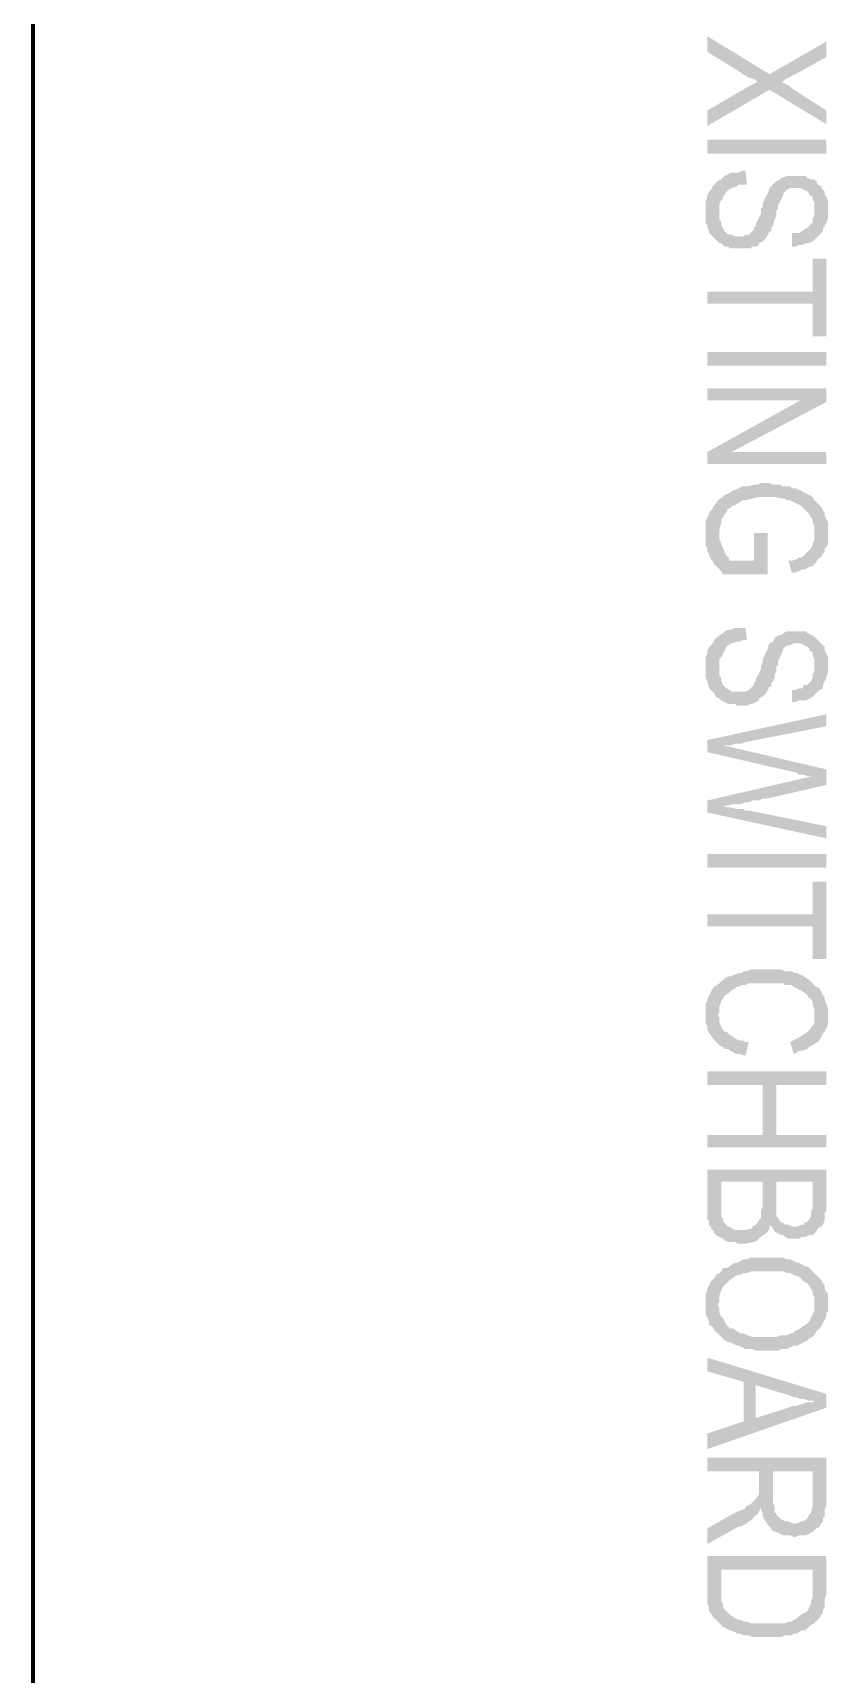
# Model space of a CAD drawing. Header units: inches. Extents: x -186 to 186, y -282 to 282.
# Drawn here: x -87.63 to -70.56, y -152.61 to -117.37 of the extents above; entities that cross this region are included whole.
import ezdxf

# ---------------------------------------------------------------- set-up
doc = ezdxf.new("R2010")
doc.units = ezdxf.units.IN
doc.header["$MEASUREMENT"] = 0
doc.layers.add('H', color=7, linetype='CONTINUOUS', lineweight=100)
doc.layers.add('P', color=250, linetype='CONTINUOUS', lineweight=100)

msp = doc.modelspace()

# ---------------------------------------------------------------- hatches: boundary and pattern name
at = {"layer": 'H', "linetype": 'Continuous'}
for points in [[(-71.815, -118.259), (-73.148, -117.444), (-73.148, -117.778), (-72.259, -118.333), (-72.222, -118.333), (-72.148, -118.37), (-72.074, -118.407)], [(-70.593, -117.889), (-70.593, -117.556), (-71.815, -118.259), (-72.074, -118.407), (-72.111, -118.444), (-72.185, -118.481), (-72.259, -118.519), (-73.148, -119.037), (-73.148, -119.37), (-71.815, -118.593), (-71.556, -118.444), (-71.519, -118.407), (-71.481, -118.37), (-71.407, -118.333), (-71.333, -118.296), (-71.259, -118.259)], [(-70.593, -119.333), (-70.593, -119.037), (-71.296, -118.593), (-71.333, -118.556), (-71.37, -118.519), (-71.444, -118.481), (-71.519, -118.444), (-71.556, -118.444), (-71.815, -118.593)], [(-73.148, -119.963), (-70.593, -119.963), (-70.593, -119.667), (-73.148, -119.667)], [(-70.556, -121.185), (-70.556, -121.037), (-70.556, -121), (-70.593, -120.889), (-70.63, -120.852), (-70.63, -120.778), (-70.667, -120.741), (-70.704, -120.667), (-70.778, -120.63), (-70.815, -120.556), (-70.852, -120.519), (-70.926, -120.519), (-71, -120.481), (-71.037, -120.444), (-71.111, -120.444), (-71.185, -120.444), (-71.296, -120.444), (-71.37, -120.444), (-71.444, -120.444), (-71.519, -120.481), (-71.556, -120.481), (-71.593, -120.519), (-71.667, -120.556), (-71.704, -120.593), (-71.741, -120.63), (-71.815, -120.704), (-71.852, -120.815), (-71.889, -120.889), (-71.926, -120.963), (-71.963, -121.037), (-71.963, -121.111), (-72, -121.148), (-72, -121.259), (-72.037, -121.333), (-72.111, -121.481), (-72.111, -121.519), (-72.148, -121.556), (-72.148, -121.593), (-72.222, -121.667), (-72.259, -121.704), (-72.333, -121.704), (-72.37, -121.741), (-72.556, -121.741), (-72.63, -121.704), (-72.667, -121.704), (-72.741, -121.667), (-72.778, -121.63), (-72.815, -121.556), (-72.852, -121.519), (-72.852, -121.444), (-72.889, -121.37), (-72.889, -121.296), (-72.889, -121.222), (-72.926, -120.556), (-72.963, -120.593), (-73, -120.63), (-73.037, -120.667), (-73.074, -120.741), (-73.111, -120.778), (-73.148, -120.852), (-73.148, -120.889), (-73.185, -121), (-73.185, -121.037), (-73.185, -121.296), (-73.185, -121.37), (-73.185, -121.444), (-73.148, -121.519), (-73.148, -121.556), (-73.111, -121.63), (-73.111, -121.667), (-73.037, -121.741), (-73, -121.778), (-72.963, -121.815), (-72.889, -121.889), (-72.852, -121.889), (-72.778, -121.963), (-72.704, -121.963), (-72.667, -122), (-72.556, -122), (-72.519, -122), (-72.296, -122), (-72.222, -122), (-72.185, -121.963), (-72.111, -121.963), (-72.037, -121.926), (-72.037, -121.889), (-71.963, -121.852), (-71.926, -121.815), (-71.889, -121.778), (-71.852, -121.704), (-71.815, -121.63), (-71.778, -121.63), (-71.778, -121.556), (-71.741, -121.519), (-71.704, -121.37), (-71.667, -121.296), (-71.667, -121.185), (-71.63, -121.148), (-71.63, -121.074), (-71.593, -121), (-71.556, -120.926), (-71.519, -120.852), (-71.519, -120.815), (-71.481, -120.778), (-71.444, -120.741), (-71.37, -120.704), (-71.296, -120.704), (-71.185, -120.704), (-71.148, -120.704), (-71.074, -120.741), (-71, -120.778), (-70.963, -120.815), (-70.963, -120.852), (-70.889, -120.889), (-70.889, -120.963), (-70.852, -121), (-70.852, -121.111), (-70.852, -121.185), (-70.815, -121.778), (-70.778, -121.741), (-70.741, -121.704), (-70.667, -121.63), (-70.667, -121.556), (-70.63, -121.519), (-70.593, -121.444), (-70.556, -121.333), (-70.556, -121.222)], [(-72.296, -120.63), (-72.333, -120.333), (-72.407, -120.333), (-72.481, -120.37), (-72.556, -120.37), (-72.63, -120.37), (-72.704, -120.407), (-72.778, -120.444), (-72.815, -120.481), (-72.852, -120.519), (-72.926, -120.556), (-72.889, -121.222), (-72.889, -121.111), (-72.889, -121.037), (-72.852, -120.963), (-72.815, -120.926), (-72.815, -120.889), (-72.778, -120.852), (-72.741, -120.778), (-72.63, -120.704), (-72.519, -120.667), (-72.481, -120.63), (-72.37, -120.63)], [(-70.815, -121.778), (-70.852, -121.185), (-70.852, -121.222), (-70.852, -121.296), (-70.889, -121.37), (-70.889, -121.444), (-70.926, -121.481), (-70.963, -121.519), (-71, -121.556), (-71.074, -121.593), (-71.111, -121.63), (-71.185, -121.667), (-71.259, -121.667), (-71.333, -121.667), (-71.333, -121.963), (-71.259, -121.963), (-71.185, -121.926), (-71.111, -121.926), (-71.037, -121.889), (-70.963, -121.889), (-70.926, -121.852), (-70.889, -121.852)], [(-70.593, -123.889), (-70.593, -122.222), (-70.889, -122.222), (-70.889, -122.926), (-73.148, -122.926), (-73.148, -123.185), (-70.889, -123.185), (-70.889, -123.889)], [(-73.148, -124.519), (-70.593, -124.519), (-70.593, -124.222), (-73.148, -124.222)], [(-70.593, -125.296), (-70.593, -125), (-73.148, -125), (-73.148, -125.259), (-71.148, -125.259)], [(-70.593, -125.296), (-71.148, -125.259), (-73.148, -126.37), (-72.63, -126.37)], [(-70.593, -126.63), (-70.593, -126.37), (-72.63, -126.37), (-73.148, -126.37), (-73.148, -126.63)], [(-70.556, -128.111), (-70.556, -127.963), (-70.556, -127.889), (-70.593, -127.815), (-70.63, -127.741), (-70.63, -127.667), (-70.667, -127.63), (-70.704, -127.556), (-70.778, -127.481), (-70.815, -127.444), (-70.852, -127.407), (-70.889, -127.333), (-70.963, -127.296), (-71.037, -127.259), (-71.111, -127.222), (-71.148, -127.185), (-71.185, -127.185), (-71.259, -127.148), (-71.333, -127.148), (-71.37, -127.111), (-71.444, -127.111), (-71.519, -127.111), (-71.593, -127.074), (-71.667, -127.074), (-71.741, -127.074), (-71.815, -127.037), (-72, -127.037), (-72.074, -127.074), (-72.148, -127.074), (-72.296, -127.111), (-72.37, -127.111), (-72.407, -127.111), (-72.481, -127.148), (-72.556, -127.185), (-72.593, -127.185), (-72.63, -127.222), (-72.704, -127.259), (-72.778, -127.296), (-72.815, -127.333), (-72.926, -127.407), (-72.963, -127.481), (-73, -127.519), (-73.037, -127.556), (-73.037, -127.593), (-73.111, -127.667), (-73.111, -127.704), (-73.185, -127.852), (-73.185, -127.889), (-73.185, -127.963), (-73.185, -128.222), (-73.185, -128.296), (-73.185, -128.37), (-73.148, -128.444), (-73.148, -128.519), (-73.111, -128.556), (-73.111, -128.593), (-73.074, -128.667), (-73.037, -128.704), (-73, -128.778), (-72.963, -128.815), (-72.889, -128.889), (-72.889, -128.111), (-72.889, -128.037), (-72.852, -127.889), (-72.852, -127.815), (-72.815, -127.778), (-72.778, -127.704), (-72.741, -127.667), (-72.704, -127.593), (-72.63, -127.556), (-72.63, -127.519), (-72.556, -127.519), (-72.519, -127.481), (-72.444, -127.444), (-72.407, -127.407), (-72.333, -127.407), (-72.185, -127.37), (-72.037, -127.333), (-71.704, -127.333), (-71.556, -127.37), (-71.481, -127.37), (-71.444, -127.407), (-71.37, -127.407), (-71.296, -127.444), (-71.222, -127.481), (-71.148, -127.519), (-71.111, -127.556), (-71.037, -127.63), (-71, -127.667), (-70.963, -127.704), (-70.926, -127.778), (-70.889, -127.815), (-70.889, -127.889), (-70.852, -127.963), (-70.852, -128.037), (-70.852, -128.111), (-70.815, -128.741), (-70.778, -128.667), (-70.704, -128.63), (-70.667, -128.556), (-70.63, -128.519), (-70.63, -128.444), (-70.593, -128.407), (-70.556, -128.333), (-70.556, -128.259), (-70.556, -128.185)], [(-71.852, -129), (-71.852, -128.111), (-72.148, -128.111), (-72.148, -128.704), (-72.63, -128.704), (-72.667, -128.704), (-72.704, -128.63), (-72.741, -128.593), (-72.778, -128.519), (-72.852, -128.333), (-72.889, -128.259), (-72.889, -128.185), (-72.889, -128.111), (-72.889, -128.889), (-72.852, -128.926), (-72.815, -129)], [(-70.815, -128.741), (-70.852, -128.111), (-70.852, -128.185), (-70.852, -128.259), (-70.889, -128.333), (-70.889, -128.37), (-70.926, -128.444), (-70.963, -128.481), (-71.037, -128.556), (-71.074, -128.593), (-71.111, -128.63), (-71.185, -128.63), (-71.222, -128.667), (-71.333, -128.704), (-71.407, -128.704), (-71.333, -128.963), (-71.259, -128.963), (-71.185, -128.926), (-71.111, -128.889), (-71.037, -128.889), (-71, -128.852), (-70.889, -128.815), (-70.852, -128.778)], [(-70.556, -130.963), (-70.556, -130.852), (-70.556, -130.778), (-70.593, -130.704), (-70.63, -130.63), (-70.63, -130.556), (-70.667, -130.519), (-70.704, -130.481), (-70.778, -130.407), (-70.815, -130.37), (-70.852, -130.333), (-70.926, -130.296), (-71, -130.259), (-71.037, -130.222), (-71.111, -130.222), (-71.185, -130.222), (-71.296, -130.222), (-71.37, -130.222), (-71.444, -130.222), (-71.519, -130.259), (-71.556, -130.296), (-71.593, -130.296), (-71.667, -130.333), (-71.704, -130.37), (-71.741, -130.444), (-71.815, -130.481), (-71.852, -130.556), (-71.852, -130.593), (-71.926, -130.741), (-71.963, -130.815), (-71.963, -130.889), (-72, -130.963), (-72, -131.037), (-72.037, -131.111), (-72.074, -131.185), (-72.111, -131.259), (-72.111, -131.296), (-72.148, -131.333), (-72.148, -131.37), (-72.222, -131.444), (-72.259, -131.481), (-72.333, -131.519), (-72.37, -131.519), (-72.556, -131.519), (-72.63, -131.519), (-72.667, -131.481), (-72.741, -131.444), (-72.778, -131.407), (-72.815, -131.37), (-72.852, -131.296), (-72.852, -131.222), (-72.889, -131.185), (-72.889, -131.111), (-72.889, -131), (-72.926, -130.333), (-72.963, -130.37), (-73, -130.407), (-73.037, -130.481), (-73.074, -130.519), (-73.111, -130.556), (-73.148, -130.63), (-73.148, -130.704), (-73.185, -130.778), (-73.185, -130.852), (-73.185, -131.111), (-73.185, -131.148), (-73.185, -131.222), (-73.148, -131.296), (-73.111, -131.444), (-73.037, -131.519), (-73, -131.556), (-72.963, -131.63), (-72.889, -131.667), (-72.852, -131.704), (-72.778, -131.741), (-72.704, -131.778), (-72.667, -131.778), (-72.556, -131.778), (-72.519, -131.815), (-72.296, -131.815), (-72.222, -131.778), (-72.185, -131.778), (-72.111, -131.741), (-72.037, -131.704), (-72.037, -131.667), (-71.926, -131.593), (-71.889, -131.556), (-71.852, -131.481), (-71.815, -131.407), (-71.778, -131.407), (-71.778, -131.333), (-71.741, -131.296), (-71.704, -131.222), (-71.704, -131.148), (-71.667, -131.074), (-71.667, -130.963), (-71.63, -130.963), (-71.63, -130.852), (-71.593, -130.778), (-71.556, -130.704), (-71.519, -130.593), (-71.481, -130.556), (-71.444, -130.519), (-71.37, -130.519), (-71.296, -130.481), (-71.185, -130.481), (-71.148, -130.481), (-71.074, -130.519), (-71, -130.556), (-70.963, -130.593), (-70.963, -130.63), (-70.889, -130.667), (-70.889, -130.741), (-70.852, -130.815), (-70.852, -130.889), (-70.852, -130.963), (-70.815, -131.556), (-70.778, -131.519), (-70.741, -131.481), (-70.667, -131.444), (-70.667, -131.37), (-70.63, -131.296), (-70.593, -131.222), (-70.593, -131.185), (-70.556, -131.111), (-70.556, -131.037)], [(-72.296, -130.407), (-72.333, -130.148), (-72.407, -130.148), (-72.481, -130.148), (-72.556, -130.148), (-72.63, -130.185), (-72.704, -130.185), (-72.778, -130.222), (-72.815, -130.259), (-72.926, -130.333), (-72.889, -131), (-72.889, -130.889), (-72.889, -130.815), (-72.852, -130.778), (-72.815, -130.704), (-72.778, -130.63), (-72.741, -130.556), (-72.704, -130.519), (-72.63, -130.481), (-72.519, -130.444), (-72.481, -130.444), (-72.37, -130.407)], [(-70.815, -131.556), (-70.852, -130.963), (-70.852, -131), (-70.852, -131.074), (-70.889, -131.148), (-70.889, -131.222), (-70.926, -131.296), (-71, -131.37), (-71.074, -131.37), (-71.111, -131.444), (-71.185, -131.444), (-71.259, -131.481), (-71.333, -131.481), (-71.333, -131.741), (-71.259, -131.741), (-71.185, -131.704), (-71.111, -131.704), (-71.037, -131.704), (-70.963, -131.667), (-70.889, -131.63)], [(-70.593, -132.259), (-70.593, -132), (-73.148, -132.556), (-72.815, -132.667), (-72.778, -132.667), (-72.704, -132.667), (-72.63, -132.667), (-72.556, -132.63), (-72.481, -132.63), (-72.407, -132.63), (-72.296, -132.593)], [(-70.593, -133.519), (-70.593, -133.185), (-72.333, -132.778), (-72.815, -132.667), (-73.148, -132.556), (-73.148, -132.815), (-71.222, -133.259), (-71.185, -133.296), (-71.148, -133.296), (-71.074, -133.296), (-71, -133.333), (-70.889, -133.333)], [(-70.593, -133.519), (-70.889, -133.333), (-71.222, -133.407), (-73.148, -133.852), (-72.815, -133.963), (-72.741, -133.963), (-72.556, -133.926), (-72.481, -133.926), (-72.407, -133.926), (-72.333, -133.889), (-72.259, -133.889), (-72.185, -133.852), (-72.111, -133.852), (-72.037, -133.852), (-71.963, -133.815), (-71.889, -133.815)], [(-70.593, -134.667), (-70.593, -134.407), (-72.222, -134.074), (-72.333, -134.074), (-72.37, -134.037), (-72.481, -134.037), (-72.519, -134.037), (-72.667, -134), (-72.741, -134), (-72.815, -133.963), (-73.148, -133.852), (-73.148, -134.111)], [(-73.148, -135.296), (-70.593, -135.296), (-70.593, -135), (-73.148, -135)], [(-70.593, -137.259), (-70.593, -135.593), (-70.889, -135.593), (-70.889, -136.296), (-73.148, -136.296), (-73.148, -136.556), (-70.889, -136.556), (-70.889, -137.259)], [(-70.852, -137.815), (-70.963, -137.704), (-71.074, -137.63), (-71.148, -137.593), (-71.222, -137.556), (-71.296, -137.556), (-71.333, -137.519), (-71.407, -137.519), (-71.481, -137.519), (-71.556, -137.481), (-71.63, -137.481), (-71.778, -137.481), (-71.852, -137.481), (-71.926, -137.481), (-72.074, -137.481), (-72.148, -137.481), (-72.222, -137.481), (-72.296, -137.519), (-72.37, -137.519), (-72.407, -137.556), (-72.481, -137.556), (-72.556, -137.593), (-72.593, -137.593), (-72.63, -137.63), (-72.704, -137.63), (-72.778, -137.667), (-72.815, -137.704), (-72.889, -137.778), (-73, -137.852), (-73.037, -137.889), (-73.074, -137.963), (-73.111, -138.037), (-73.148, -138.111), (-73.148, -138.148), (-73.185, -138.222), (-73.185, -138.296), (-73.185, -138.37), (-73.185, -138.556), (-73.185, -138.63), (-73.148, -138.704), (-73.148, -138.778), (-73.111, -138.852), (-73.074, -138.889), (-73.037, -138.963), (-73, -139), (-72.963, -139.037), (-72.926, -139.074), (-72.926, -138.444), (-72.889, -138.407), (-72.889, -138.333), (-72.889, -138.259), (-72.852, -138.185), (-72.852, -138.148), (-72.815, -138.111), (-72.778, -138.037), (-72.704, -138), (-72.667, -137.963), (-72.63, -137.926), (-72.556, -137.889), (-72.519, -137.852), (-72.481, -137.852), (-72.407, -137.815), (-72.333, -137.815), (-72.259, -137.778), (-72.185, -137.778), (-72.111, -137.778), (-72.037, -137.778), (-71.667, -137.778), (-71.63, -137.778), (-71.519, -137.778), (-71.481, -137.815), (-71.407, -137.815), (-71.333, -137.815), (-71.296, -137.852), (-71.222, -137.889), (-71.148, -137.926), (-71.037, -138), (-71, -138.037), (-70.963, -138.111), (-70.926, -138.111), (-70.889, -138.185), (-70.889, -138.222), (-70.852, -138.333), (-70.852, -138.37), (-70.852, -138.481)], [(-70.556, -138.481), (-70.556, -138.333), (-70.593, -138.222), (-70.63, -138.148), (-70.63, -138.074), (-70.667, -138.037), (-70.704, -137.963), (-70.741, -137.889), (-70.815, -137.852), (-70.852, -137.815), (-70.852, -138.481), (-70.852, -138.519), (-70.852, -138.556), (-70.852, -138.63), (-70.926, -138.741), (-70.963, -138.778), (-71, -138.815), (-71.037, -138.852), (-71.111, -138.889), (-71.148, -138.926), (-71.222, -138.963), (-71.296, -139), (-71.37, -139.037), (-71.296, -139.296), (-71.222, -139.259), (-71.148, -139.222), (-71.074, -139.222), (-71, -139.185), (-70.963, -139.148), (-70.778, -139.037), (-70.741, -139), (-70.704, -138.926), (-70.667, -138.852), (-70.63, -138.815), (-70.593, -138.741), (-70.556, -138.63), (-70.556, -138.519)], [(-72.259, -139.037), (-72.333, -139.037), (-72.407, -139), (-72.481, -139), (-72.556, -138.963), (-72.593, -138.926), (-72.667, -138.889), (-72.704, -138.852), (-72.741, -138.815), (-72.778, -138.815), (-72.815, -138.778), (-72.852, -138.704), (-72.889, -138.63), (-72.889, -138.556), (-72.889, -138.519), (-72.926, -138.444), (-72.926, -139.074), (-72.889, -139.111), (-72.815, -139.148), (-72.778, -139.185), (-72.704, -139.185), (-72.667, -139.222), (-72.593, -139.259), (-72.519, -139.296), (-72.444, -139.296), (-72.333, -139.333)], [(-70.593, -139.963), (-70.593, -139.667), (-73.148, -139.667), (-73.148, -139.963), (-71.963, -139.963), (-71.963, -141.037), (-71.667, -139.963)], [(-70.593, -141.296), (-70.593, -141.037), (-71.667, -141.037), (-71.667, -139.963), (-71.963, -141.037), (-73.148, -141.037), (-73.148, -141.296)], [(-70.593, -142.556), (-70.593, -141.778), (-73.148, -141.778), (-73.148, -142.667), (-73.148, -142.778), (-73.148, -142.852), (-73.111, -142.889), (-73.111, -142.963), (-73.074, -143), (-73.074, -143.037), (-73.037, -143.074), (-73, -143.148), (-72.963, -143.185), (-72.889, -143.222), (-72.852, -142.037), (-71.963, -142.037), (-71.963, -142.519), (-71.963, -143.185), (-71.889, -143.148), (-71.852, -143.111), (-71.815, -143.037), (-71.815, -142.963), (-71.778, -143), (-71.741, -143.037), (-71.704, -143.111), (-71.667, -142.037), (-70.889, -142.037), (-70.889, -142.481), (-70.852, -143.148), (-70.815, -143.111), (-70.778, -143.037), (-70.704, -143), (-70.667, -142.963), (-70.63, -142.852), (-70.63, -142.815), (-70.63, -142.704), (-70.593, -142.667)], [(-71.963, -143.185), (-71.963, -142.519), (-71.963, -142.593), (-72, -142.667), (-72, -142.741), (-72, -142.815), (-72.037, -142.852), (-72.074, -142.926), (-72.111, -142.963), (-72.185, -143), (-72.185, -143.037), (-72.333, -143.074), (-72.407, -143.074), (-72.481, -143.074), (-72.556, -143.074), (-72.63, -143.037), (-72.667, -143), (-72.704, -143), (-72.741, -142.963), (-72.815, -142.889), (-72.815, -142.815), (-72.852, -142.815), (-72.852, -142.741), (-72.852, -142.037), (-72.889, -143.222), (-72.815, -143.259), (-72.778, -143.296), (-72.704, -143.333), (-72.63, -143.333), (-72.556, -143.333), (-72.481, -143.37), (-72.333, -143.37), (-72.148, -143.333), (-72.074, -143.296), (-72.037, -143.259), (-72, -143.222)], [(-70.852, -143.148), (-70.889, -142.481), (-70.889, -142.63), (-70.926, -142.667), (-70.926, -142.741), (-70.926, -142.778), (-70.963, -142.852), (-71, -142.889), (-71.074, -142.926), (-71.074, -142.963), (-71.148, -142.963), (-71.222, -143), (-71.333, -143), (-71.407, -142.963), (-71.481, -142.963), (-71.519, -142.926), (-71.593, -142.889), (-71.63, -142.815), (-71.667, -142.778), (-71.667, -142.741), (-71.667, -142.667), (-71.667, -142.593), (-71.667, -142.037), (-71.704, -143.111), (-71.63, -143.148), (-71.556, -143.185), (-71.519, -143.185), (-71.481, -143.222), (-71.407, -143.259), (-71.333, -143.259), (-71.259, -143.259), (-71.222, -143.259), (-71.185, -143.259), (-71.111, -143.222), (-71.037, -143.222), (-70.963, -143.185), (-70.889, -143.185)], [(-70.556, -144.667), (-70.556, -144.519), (-70.556, -144.444), (-70.593, -144.407), (-70.63, -144.333), (-70.63, -144.259), (-70.667, -144.222), (-70.704, -144.148), (-70.741, -144.111), (-70.852, -144), (-70.889, -143.963), (-70.926, -143.926), (-70.963, -143.889), (-71, -143.852), (-71.074, -143.852), (-71.111, -143.815), (-71.185, -143.778), (-71.222, -143.778), (-71.296, -143.741), (-71.37, -143.704), (-71.444, -143.704), (-71.519, -143.667), (-71.593, -143.667), (-71.741, -143.667), (-72, -143.667), (-72.074, -143.667), (-72.148, -143.667), (-72.222, -143.667), (-72.296, -143.704), (-72.37, -143.704), (-72.444, -143.741), (-72.519, -143.778), (-72.556, -143.778), (-72.63, -143.815), (-72.667, -143.852), (-72.741, -143.889), (-72.815, -143.889), (-72.852, -143.963), (-72.889, -144), (-72.963, -144.037), (-73, -144.111), (-73.037, -144.148), (-73.074, -144.185), (-73.111, -144.259), (-73.148, -144.333), (-73.148, -144.37), (-73.185, -144.444), (-73.185, -144.519), (-73.185, -144.778), (-73.185, -144.852), (-73.185, -144.889), (-73.111, -145.037), (-73.111, -145.111), (-73.037, -145.148), (-73, -145.222), (-72.926, -145.296), (-72.926, -144.667), (-72.889, -144.63), (-72.889, -144.556), (-72.889, -144.481), (-72.852, -144.37), (-72.815, -144.296), (-72.778, -144.259), (-72.667, -144.148), (-72.593, -144.111), (-72.556, -144.074), (-72.481, -144.037), (-72.444, -144.037), (-72.37, -144), (-72.296, -144), (-72.222, -143.963), (-72.148, -143.963), (-72.074, -143.963), (-71.741, -143.963), (-71.667, -143.963), (-71.593, -143.963), (-71.519, -143.963), (-71.444, -144), (-71.37, -144), (-71.296, -144.037), (-71.185, -144.074), (-71.148, -144.111), (-71.111, -144.148), (-71.074, -144.185), (-71, -144.222), (-70.926, -144.333), (-70.889, -144.407), (-70.889, -144.444), (-70.852, -144.519), (-70.852, -144.593), (-70.852, -144.667), (-70.852, -145.333), (-70.815, -145.259), (-70.778, -145.222), (-70.704, -145.148), (-70.667, -145.074), (-70.593, -144.926), (-70.593, -144.852), (-70.556, -144.815), (-70.556, -144.741)], [(-70.852, -145.333), (-70.852, -144.667), (-70.852, -144.704), (-70.852, -144.778), (-70.852, -144.815), (-70.889, -144.889), (-70.963, -145.037), (-71, -145.074), (-71.037, -145.111), (-71.111, -145.148), (-71.148, -145.185), (-71.222, -145.222), (-71.296, -145.259), (-71.296, -145.296), (-71.37, -145.296), (-71.444, -145.333), (-71.519, -145.333), (-71.556, -145.333), (-71.667, -145.37), (-71.704, -145.37), (-72, -145.37), (-72.111, -145.37), (-72.185, -145.37), (-72.296, -145.333), (-72.37, -145.296), (-72.444, -145.296), (-72.481, -145.259), (-72.556, -145.222), (-72.593, -145.185), (-72.667, -145.185), (-72.704, -145.148), (-72.741, -145.111), (-72.778, -145.037), (-72.815, -144.963), (-72.852, -144.926), (-72.889, -144.852), (-72.889, -144.778), (-72.926, -144.667), (-72.926, -145.296), (-72.852, -145.37), (-72.778, -145.444), (-72.704, -145.481), (-72.667, -145.481), (-72.593, -145.519), (-72.519, -145.556), (-72.481, -145.556), (-72.407, -145.593), (-72.333, -145.63), (-72.185, -145.63), (-72.111, -145.667), (-72.037, -145.667), (-71.963, -145.667), (-71.852, -145.667), (-71.778, -145.667), (-71.63, -145.667), (-71.556, -145.63), (-71.481, -145.63), (-71.444, -145.63), (-71.37, -145.593), (-71.296, -145.556), (-71.222, -145.556), (-71.148, -145.519), (-71.074, -145.481), (-71, -145.444), (-70.963, -145.407), (-70.889, -145.37)], [(-70.593, -146.889), (-70.593, -146.593), (-73.148, -145.815), (-73.148, -146.111), (-72.37, -146.333), (-72.37, -147.185), (-72.111, -146.407), (-71.37, -146.63), (-71.296, -146.667), (-71.222, -146.667), (-71.148, -146.704), (-71.074, -146.704), (-70.963, -146.741), (-70.852, -146.741)], [(-70.593, -146.889), (-70.852, -146.741), (-70.889, -146.778), (-70.963, -146.778), (-71.037, -146.778), (-71.111, -146.815), (-71.148, -146.815), (-71.222, -146.852), (-71.333, -146.852), (-71.407, -146.889), (-72.111, -147.111), (-72.111, -146.407), (-72.37, -147.185), (-73.148, -147.444), (-73.148, -147.778)], [(-70.593, -148.889), (-70.593, -147.963), (-73.148, -147.963), (-73.148, -148.259), (-72.037, -148.259), (-72.037, -148.556), (-72, -149.037), (-72, -149.074), (-71.963, -149.148), (-71.963, -149.222), (-71.926, -149.296), (-71.889, -149.333), (-71.852, -149.407), (-71.815, -149.444), (-71.778, -149.481), (-71.778, -149.519), (-71.741, -148.259), (-70.889, -148.259), (-70.889, -148.889), (-70.852, -149.519), (-70.815, -149.481), (-70.741, -149.444), (-70.704, -149.37), (-70.667, -149.333), (-70.667, -149.259), (-70.63, -149.222), (-70.63, -149.148), (-70.63, -149.074), (-70.593, -149)], [(-70.852, -149.519), (-70.889, -148.889), (-70.889, -148.926), (-70.889, -149), (-70.926, -149.148), (-70.963, -149.185), (-71, -149.259), (-71.037, -149.296), (-71.111, -149.333), (-71.148, -149.333), (-71.222, -149.37), (-71.333, -149.37), (-71.407, -149.333), (-71.481, -149.333), (-71.519, -149.296), (-71.556, -149.296), (-71.593, -149.259), (-71.667, -149.185), (-71.667, -149.148), (-71.704, -149.148), (-71.704, -149.074), (-71.704, -149), (-71.741, -148.926), (-71.741, -148.259), (-71.778, -149.519), (-71.704, -149.556), (-71.667, -149.556), (-71.593, -149.593), (-71.519, -149.63), (-71.444, -149.63), (-71.37, -149.63), (-71.296, -149.667), (-71.259, -149.667), (-71.185, -149.63), (-71.111, -149.63), (-71.037, -149.63), (-70.963, -149.593), (-70.889, -149.556)], [(-72, -149.037), (-72.037, -148.556), (-72.037, -148.667), (-72.037, -148.741), (-72.111, -148.852), (-72.148, -148.889), (-72.222, -148.963), (-72.296, -149), (-72.333, -149.037), (-72.37, -149.074), (-72.481, -149.111), (-72.556, -149.148), (-72.63, -149.185), (-73.148, -149.481), (-73.148, -149.815), (-72.481, -149.444), (-72.444, -149.444), (-72.37, -149.407), (-72.296, -149.37), (-72.259, -149.333), (-72.185, -149.296), (-72.148, -149.222), (-72.074, -149.185), (-72.037, -149.111)], [(-70.593, -150.815), (-70.593, -150.074), (-73.148, -150.074), (-73.148, -151), (-73.148, -151.037), (-73.148, -151.111), (-73.111, -151.185), (-73.111, -151.259), (-73.074, -151.296), (-73.037, -151.37), (-73, -151.407), (-72.963, -151.444), (-72.926, -151.481), (-72.852, -151.556), (-72.852, -150.37), (-70.889, -150.37), (-70.889, -150.815), (-70.852, -151.519), (-70.778, -151.444), (-70.741, -151.407), (-70.704, -151.333), (-70.667, -151.296), (-70.667, -151.222), (-70.63, -151.185), (-70.63, -151.111), (-70.63, -151.037), (-70.63, -151), (-70.593, -150.889)], [(-70.852, -151.519), (-70.889, -150.815), (-70.889, -150.963), (-70.926, -151.037), (-70.926, -151.111), (-70.963, -151.148), (-70.963, -151.185), (-71, -151.259), (-71.074, -151.296), (-71.185, -151.37), (-71.259, -151.444), (-71.296, -151.444), (-71.333, -151.481), (-71.407, -151.481), (-71.481, -151.519), (-71.556, -151.519), (-71.63, -151.519), (-71.704, -151.519), (-72, -151.519), (-72.111, -151.519), (-72.148, -151.519), (-72.222, -151.519), (-72.296, -151.481), (-72.37, -151.481), (-72.444, -151.444), (-72.481, -151.444), (-72.556, -151.407), (-72.667, -151.333), (-72.741, -151.259), (-72.778, -151.222), (-72.815, -151.185), (-72.815, -151.111), (-72.852, -151.037), (-72.852, -150.963), (-72.852, -150.37), (-72.852, -151.556), (-72.815, -151.593), (-72.741, -151.63), (-72.667, -151.667), (-72.556, -151.704), (-72.519, -151.741), (-72.444, -151.741), (-72.37, -151.778), (-72.259, -151.778), (-72.185, -151.815), (-72.111, -151.815), (-71.963, -151.815), (-71.852, -151.815), (-71.778, -151.815), (-71.63, -151.815), (-71.556, -151.815), (-71.481, -151.778), (-71.407, -151.778), (-71.333, -151.778), (-71.296, -151.741), (-71.222, -151.741), (-71.185, -151.704), (-71.111, -151.667), (-71.037, -151.667), (-71, -151.63), (-70.926, -151.556)]]:
    msp.add_hatch(color=0, dxfattribs=at).paths.add_polyline_path(points)

# ---------------------------------------------------------------- linework, layer by layer
at = {"layer": 'P', "color": 0, "linetype": 'Continuous'}
msp.add_lwpolyline([(-87.63, 39.037), (-87.63, -235.852)], dxfattribs=at)

doc.saveas('drawing.dxf')
